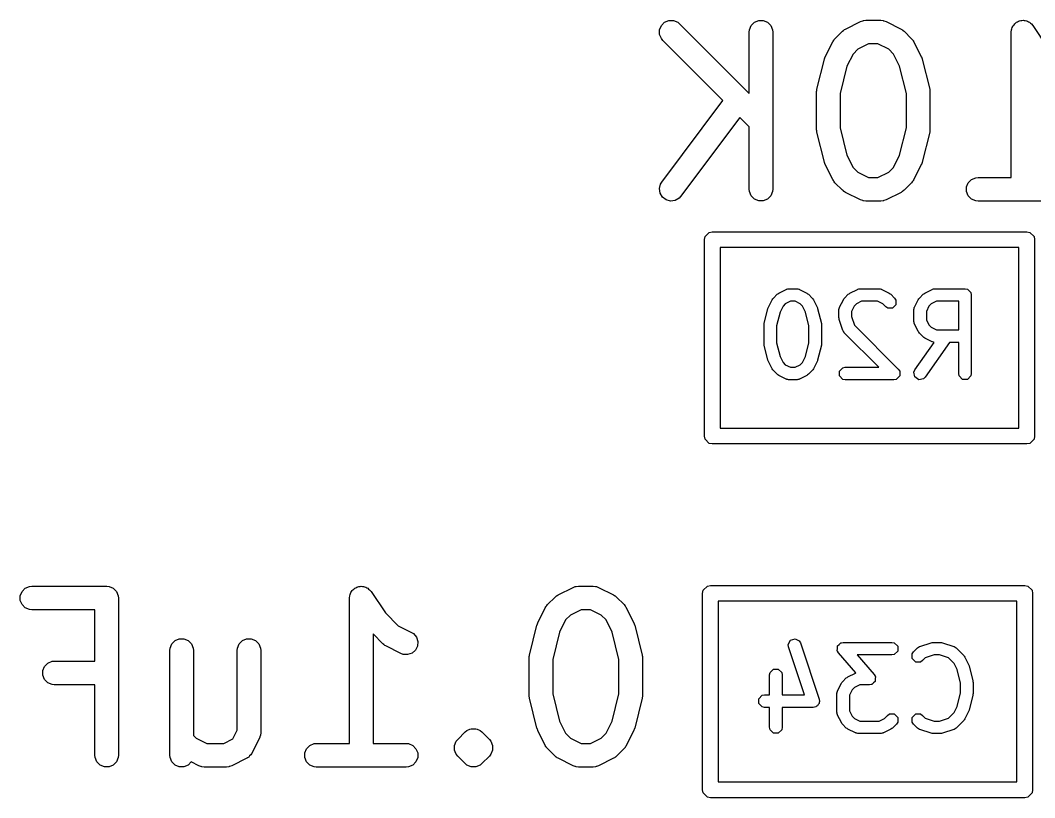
# Model space of a CAD drawing. Extents: x 2.01 to 5.6, y -4.28 to -1.65.
# Drawn here: x 3.0708 to 3.3248, y -2.0246 to -1.8299 of the extents above; entities that cross this region are included whole.
import ezdxf

# ---------------------------------------------------------------- set-up
doc = ezdxf.new("R2010")
doc.units = 0
doc.header["$MEASUREMENT"] = 0
doc.layers.add('BLACK', color=7, linetype='CONTINUOUS')

msp = doc.modelspace()

# ---------------------------------------------------------------- linework, layer by layer
at = {"layer": 'BLACK', "linetype": 'CONTINUOUS'}
for p, q in [((3.23089, -1.83229), (3.23133, -1.83123)), ((3.23133, -1.83123), (3.23214, -1.83041)), ((3.23214, -1.83041), (3.23321, -1.82997)), ((3.23321, -1.82997), (3.23436, -1.82997)), ((3.23436, -1.82997), (3.23542, -1.83041)), ((3.23542, -1.83041), (3.23587, -1.83078)), ((3.23587, -1.83078), (3.25333, -1.84824)), ((3.25338, -1.83229), (3.25383, -1.83123)), ((3.25383, -1.83123), (3.25464, -1.83041)), ((3.25464, -1.83041), (3.2557, -1.82997)), ((3.2557, -1.82997), (3.25686, -1.82997)), ((3.25686, -1.82997), (3.25792, -1.83041)), ((3.25792, -1.83041), (3.25874, -1.83123)), ((3.25874, -1.83123), (3.25918, -1.83229)), ((3.27746, -1.8321), (3.28121, -1.83023)), ((3.28121, -1.83023), (3.28175, -1.83002)), ((3.28175, -1.83002), (3.28185, -1.83001)), ((3.28185, -1.83001), (3.28195, -1.82997)), ((3.28195, -1.82997), (3.28253, -1.82991)), ((3.28253, -1.82991), (3.28628, -1.82991)), ((3.28628, -1.82991), (3.28685, -1.82997)), ((3.28685, -1.82997), (3.28695, -1.83001)), ((3.28695, -1.83001), (3.28706, -1.83002)), ((3.28706, -1.83002), (3.2876, -1.83023)), ((3.2876, -1.83023), (3.29135, -1.8321)), ((3.31917, -1.83173), (3.31933, -1.83149)), ((3.31933, -1.83149), (3.31944, -1.83123)), ((3.31944, -1.83123), (3.31965, -1.83102)), ((3.31965, -1.83102), (3.31981, -1.83078)), ((3.31981, -1.83078), (3.32005, -1.83062)), ((3.32005, -1.83062), (3.32026, -1.83041)), ((3.32026, -1.83041), (3.32053, -1.8303)), ((3.32053, -1.8303), (3.32077, -1.83014)), ((3.32077, -1.83014), (3.32105, -1.83008)), ((3.32105, -1.83008), (3.32132, -1.82997)), ((3.32132, -1.82997), (3.32161, -1.82997)), ((3.32161, -1.82997), (3.3219, -1.82991)), ((3.3219, -1.82991), (3.32218, -1.82997)), ((3.32218, -1.82997), (3.32247, -1.82997)), ((3.32247, -1.82997), (3.32274, -1.83008)), ((3.32274, -1.83008), (3.32303, -1.83014)), ((3.32303, -1.83014), (3.32327, -1.8303)), ((3.32327, -1.8303), (3.32354, -1.83041)), ((3.32354, -1.83041), (3.32374, -1.83062)), ((3.32374, -1.83062), (3.32399, -1.83078)), ((3.32399, -1.83078), (3.32435, -1.83122)), ((3.32435, -1.83122), (3.32435, -1.83123)), ((3.32435, -1.83123), (3.32435, -1.83123)), ((3.32435, -1.83123), (3.32435, -1.83123)), ((3.32435, -1.83123), (3.32794, -1.83661)), ((3.23089, -1.83344), (3.23089, -1.83229)), ((3.23133, -1.83451), (3.23089, -1.83344)), ((3.25333, -1.83287), (3.25338, -1.83229)), ((3.25333, -1.84824), (3.25333, -1.83287)), ((3.25918, -1.83229), (3.25923, -1.83287)), ((3.25923, -1.83287), (3.25923, -1.87224)), ((3.27481, -1.83453), (3.27669, -1.83265)), ((3.27669, -1.83265), (3.27692, -1.83247)), ((3.27692, -1.83247), (3.27697, -1.83241)), ((3.27697, -1.83241), (3.27706, -1.83235)), ((3.27706, -1.83235), (3.27714, -1.83229)), ((3.27714, -1.83229), (3.27721, -1.83226)), ((3.27721, -1.83226), (3.27746, -1.8321)), ((3.29135, -1.8321), (3.29159, -1.83226)), ((3.29159, -1.83226), (3.29167, -1.83229)), ((3.29167, -1.83229), (3.29175, -1.83235)), ((3.29175, -1.83235), (3.29184, -1.83241)), ((3.29184, -1.83241), (3.29189, -1.83247)), ((3.29189, -1.83247), (3.29211, -1.83265)), ((3.29211, -1.83265), (3.29399, -1.83453)), ((3.31894, -1.83287), (3.31894, -1.83286)), ((3.31894, -1.83286), (3.31894, -1.83286)), ((3.31894, -1.83286), (3.31895, -1.83286)), ((3.31894, -1.86928), (3.31894, -1.83287)), ((3.31895, -1.83286), (3.319, -1.83229)), ((3.319, -1.83229), (3.31911, -1.83202)), ((3.31911, -1.83202), (3.31917, -1.83173)), ((3.2317, -1.83495), (3.23133, -1.83451)), ((3.24676, -1.85002), (3.2317, -1.83495)), ((3.27239, -1.83905), (3.27426, -1.8353)), ((3.27426, -1.8353), (3.27442, -1.83505)), ((3.27442, -1.83505), (3.27445, -1.83498)), ((3.27445, -1.83498), (3.27451, -1.83489)), ((3.27451, -1.83489), (3.27457, -1.83481)), ((3.27457, -1.83481), (3.27463, -1.83475)), ((3.27463, -1.83475), (3.27481, -1.83453)), ((3.28322, -1.83582), (3.28053, -1.83717)), ((3.28558, -1.83582), (3.28322, -1.83582)), ((3.28828, -1.83717), (3.28558, -1.83582)), ((3.29399, -1.83453), (3.29417, -1.83475)), ((3.29417, -1.83475), (3.29423, -1.83481)), ((3.29423, -1.83481), (3.29429, -1.83489)), ((3.29429, -1.83489), (3.29436, -1.83498)), ((3.29436, -1.83498), (3.29439, -1.83505)), ((3.29439, -1.83505), (3.29454, -1.8353)), ((3.29454, -1.8353), (3.29642, -1.83905)), ((3.27227, -1.83935), (3.27236, -1.8391)), ((3.27236, -1.8391), (3.27237, -1.83909)), ((3.27237, -1.83909), (3.27239, -1.83905)), ((3.27933, -1.83837), (3.27781, -1.8414)), ((3.28053, -1.83717), (3.27933, -1.83837)), ((3.28947, -1.83837), (3.28828, -1.83717)), ((3.29099, -1.8414), (3.28947, -1.83837)), ((3.29642, -1.83905), (3.29643, -1.83909)), ((3.29643, -1.83909), (3.29645, -1.8391)), ((3.29645, -1.8391), (3.29653, -1.83935)), ((3.27029, -1.84715), (3.27216, -1.83965)), ((3.27216, -1.83965), (3.27218, -1.83961)), ((3.27218, -1.83959), (3.27227, -1.83935)), ((3.27218, -1.83961), (3.27218, -1.83959)), ((3.27781, -1.8414), (3.27611, -1.84823)), ((3.2927, -1.84823), (3.29099, -1.8414)), ((3.29653, -1.83935), (3.29662, -1.83959)), ((3.29662, -1.83959), (3.29663, -1.83961)), ((3.29663, -1.83961), (3.29664, -1.83965)), ((3.29664, -1.83965), (3.29852, -1.84715)), ((3.2702, -1.84772), (3.27024, -1.84751)), ((3.27021, -1.84776), (3.2702, -1.84772)), ((3.2702, -1.84786), (3.27021, -1.84776)), ((3.2702, -1.85724), (3.2702, -1.84786)), ((3.27024, -1.84751), (3.27026, -1.84729)), ((3.27026, -1.84729), (3.27027, -1.84725)), ((3.27027, -1.84725), (3.27029, -1.84715)), ((3.27611, -1.84823), (3.27611, -1.85688)), ((3.2927, -1.85688), (3.2927, -1.84823)), ((3.29852, -1.84715), (3.29853, -1.84725)), ((3.29853, -1.84725), (3.29855, -1.84729)), ((3.29855, -1.84729), (3.29857, -1.84751)), ((3.29857, -1.84751), (3.2986, -1.84772)), ((3.2986, -1.84772), (3.29859, -1.84776)), ((3.29859, -1.84776), (3.2986, -1.84786)), ((3.2986, -1.84786), (3.2986, -1.85724)), ((3.23142, -1.87047), (3.24676, -1.85002)), ((3.25098, -1.85424), (3.23615, -1.87401)), ((3.25333, -1.85659), (3.25098, -1.85424)), ((3.25333, -1.87224), (3.25333, -1.85659)), ((3.27611, -1.85688), (3.27781, -1.86371)), ((3.29099, -1.86371), (3.2927, -1.85688)), ((3.27021, -1.85734), (3.2702, -1.85724)), ((3.2702, -1.85738), (3.27021, -1.85734)), ((3.27024, -1.8576), (3.2702, -1.85738)), ((3.27026, -1.85781), (3.27024, -1.8576)), ((3.27027, -1.85786), (3.27026, -1.85781)), ((3.27029, -1.85795), (3.27027, -1.85786)), ((3.27216, -1.86545), (3.27029, -1.85795)), ((3.29852, -1.85795), (3.29664, -1.86545)), ((3.29853, -1.85786), (3.29852, -1.85795)), ((3.29855, -1.85781), (3.29853, -1.85786)), ((3.29857, -1.8576), (3.29855, -1.85781)), ((3.2986, -1.85738), (3.29857, -1.8576)), ((3.2986, -1.85724), (3.29859, -1.85734)), ((3.29859, -1.85734), (3.2986, -1.85738)), ((3.27781, -1.86371), (3.27933, -1.86674)), ((3.28947, -1.86674), (3.29099, -1.86371)), ((3.27218, -1.8655), (3.27216, -1.86545)), ((3.27218, -1.86552), (3.27218, -1.8655)), ((3.27227, -1.86576), (3.27218, -1.86552)), ((3.27236, -1.866), (3.27227, -1.86576)), ((3.27237, -1.86602), (3.27236, -1.866)), ((3.27239, -1.86606), (3.27237, -1.86602)), ((3.27426, -1.86981), (3.27239, -1.86606)), ((3.27933, -1.86674), (3.28053, -1.86794)), ((3.28828, -1.86794), (3.28947, -1.86674)), ((3.29642, -1.86606), (3.29454, -1.86981)), ((3.29643, -1.86602), (3.29642, -1.86606)), ((3.29645, -1.866), (3.29643, -1.86602)), ((3.29653, -1.86576), (3.29645, -1.866)), ((3.29662, -1.86552), (3.29653, -1.86576)), ((3.29663, -1.8655), (3.29662, -1.86552)), ((3.29664, -1.86545), (3.29663, -1.8655)), ((3.28053, -1.86794), (3.28322, -1.86928)), ((3.28322, -1.86928), (3.28558, -1.86928)), ((3.28558, -1.86928), (3.28828, -1.86794)), ((3.30901, -1.86978), (3.31007, -1.86934)), ((3.31007, -1.86934), (3.31065, -1.86928)), ((3.31065, -1.86928), (3.31894, -1.86928)), ((3.23083, -1.87208), (3.23112, -1.87096)), ((3.231, -1.87322), (3.23083, -1.87208)), ((3.23112, -1.87096), (3.23142, -1.87047)), ((3.25338, -1.87281), (3.25333, -1.87224)), ((3.25923, -1.87224), (3.25918, -1.87281)), ((3.27442, -1.87006), (3.27426, -1.86981)), ((3.27445, -1.87013), (3.27442, -1.87006)), ((3.27451, -1.87021), (3.27445, -1.87013)), ((3.27457, -1.8703), (3.27451, -1.87021)), ((3.27463, -1.87035), (3.27457, -1.8703)), ((3.27481, -1.87058), (3.27463, -1.87035)), ((3.27669, -1.87245), (3.27481, -1.87058)), ((3.29399, -1.87058), (3.29211, -1.87245)), ((3.29417, -1.87035), (3.29399, -1.87058)), ((3.29423, -1.8703), (3.29417, -1.87035)), ((3.29429, -1.87021), (3.29423, -1.8703)), ((3.29436, -1.87013), (3.29429, -1.87021)), ((3.29439, -1.87006), (3.29436, -1.87013)), ((3.29454, -1.86981), (3.29439, -1.87006)), ((3.30775, -1.87166), (3.30819, -1.8706)), ((3.30775, -1.87281), (3.30775, -1.87166)), ((3.30819, -1.8706), (3.30901, -1.86978)), ((3.23158, -1.87421), (3.231, -1.87322)), ((3.23251, -1.8749), (3.23158, -1.87421)), ((3.23575, -1.87444), (3.23476, -1.87502)), ((3.23615, -1.87401), (3.23575, -1.87444)), ((3.25383, -1.87388), (3.25338, -1.87281)), ((3.25464, -1.87469), (3.25383, -1.87388)), ((3.2557, -1.87513), (3.25464, -1.87469)), ((3.25792, -1.87469), (3.25686, -1.87513)), ((3.25874, -1.87388), (3.25792, -1.87469)), ((3.25918, -1.87281), (3.25874, -1.87388)), ((3.27692, -1.87264), (3.27669, -1.87245)), ((3.27697, -1.87269), (3.27692, -1.87264)), ((3.27706, -1.87275), (3.27697, -1.87269)), ((3.27714, -1.87282), (3.27706, -1.87275)), ((3.27721, -1.87285), (3.27714, -1.87282)), ((3.27746, -1.873), (3.27721, -1.87285)), ((3.28121, -1.87488), (3.27746, -1.873)), ((3.29135, -1.873), (3.2876, -1.87488)), ((3.29159, -1.87285), (3.29135, -1.873)), ((3.29167, -1.87282), (3.29159, -1.87285)), ((3.29175, -1.87275), (3.29167, -1.87282)), ((3.29184, -1.87269), (3.29175, -1.87275)), ((3.29189, -1.87264), (3.29184, -1.87269)), ((3.29211, -1.87245), (3.29189, -1.87264)), ((3.30819, -1.87388), (3.30775, -1.87281)), ((3.30901, -1.87469), (3.30819, -1.87388)), ((3.31007, -1.87513), (3.30901, -1.87469)), ((3.23362, -1.87519), (3.23251, -1.8749)), ((3.23476, -1.87502), (3.23362, -1.87519)), ((3.25686, -1.87513), (3.2557, -1.87513)), ((3.28175, -1.87508), (3.28121, -1.87488)), ((3.28185, -1.87509), (3.28175, -1.87508)), ((3.28195, -1.87513), (3.28185, -1.87509)), ((3.28253, -1.87519), (3.28195, -1.87513)), ((3.28628, -1.87519), (3.28253, -1.87519)), ((3.28685, -1.87513), (3.28628, -1.87519)), ((3.28695, -1.87509), (3.28685, -1.87513)), ((3.28706, -1.87508), (3.28695, -1.87509)), ((3.2876, -1.87488), (3.28706, -1.87508)), ((3.31065, -1.87519), (3.31007, -1.87513)), ((3.33315, -1.87519), (3.31065, -1.87519)), ((3.24213, -1.88484), (3.24228, -1.88409)), ((3.24213, -1.93406), (3.24213, -1.88484)), ((3.24228, -1.88409), (3.24334, -1.88302)), ((3.24334, -1.88302), (3.24409, -1.88287)), ((3.24409, -1.88287), (3.32283, -1.88287)), ((3.32283, -1.88287), (3.32359, -1.88302)), ((3.32359, -1.88302), (3.32465, -1.88409)), ((3.32465, -1.88409), (3.3248, -1.88484)), ((3.3248, -1.88484), (3.3248, -1.93406)), ((3.24606, -1.88681), (3.24606, -1.93209)), ((3.32087, -1.88681), (3.24606, -1.88681)), ((3.32087, -1.93209), (3.32087, -1.88681)), ((3.26073, -1.89824), (3.26261, -1.8973)), ((3.26261, -1.8973), (3.26268, -1.89728)), ((3.26268, -1.89728), (3.26271, -1.89725)), ((3.26271, -1.89725), (3.26296, -1.8972)), ((3.26296, -1.8972), (3.2632, -1.89714)), ((3.2632, -1.89714), (3.26323, -1.89715)), ((3.26323, -1.89715), (3.26331, -1.89713)), ((3.26331, -1.89713), (3.26519, -1.89713)), ((3.26519, -1.89713), (3.26526, -1.89715)), ((3.26526, -1.89715), (3.2653, -1.89714)), ((3.2653, -1.89714), (3.26554, -1.8972)), ((3.26554, -1.8972), (3.26579, -1.89725)), ((3.26579, -1.89725), (3.26581, -1.89728)), ((3.26581, -1.89728), (3.26589, -1.8973)), ((3.26589, -1.8973), (3.26776, -1.89824)), ((3.27854, -1.89824), (3.28042, -1.8973)), ((3.28042, -1.8973), (3.28049, -1.89728)), ((3.28049, -1.89728), (3.28052, -1.89725)), ((3.28052, -1.89725), (3.28077, -1.8972)), ((3.28077, -1.8972), (3.28101, -1.89714)), ((3.28101, -1.89714), (3.28104, -1.89715)), ((3.28104, -1.89715), (3.28112, -1.89713)), ((3.28112, -1.89713), (3.28581, -1.89713)), ((3.28581, -1.89713), (3.28589, -1.89715)), ((3.28589, -1.89715), (3.28592, -1.89714)), ((3.28592, -1.89714), (3.28616, -1.8972)), ((3.28616, -1.8972), (3.28641, -1.89725)), ((3.28641, -1.89725), (3.28644, -1.89728)), ((3.28644, -1.89728), (3.28651, -1.8973)), ((3.28651, -1.8973), (3.28839, -1.89824)), ((3.29729, -1.89824), (3.29916, -1.8973)), ((3.29916, -1.8973), (3.29924, -1.89728)), ((3.29924, -1.89728), (3.29927, -1.89725)), ((3.29927, -1.89725), (3.29951, -1.8972)), ((3.29951, -1.8972), (3.29976, -1.89714)), ((3.29976, -1.89714), (3.29979, -1.89715)), ((3.29979, -1.89715), (3.29987, -1.89713)), ((3.29987, -1.89713), (3.30737, -1.89713)), ((3.30737, -1.89713), (3.30797, -1.89725)), ((3.30797, -1.89725), (3.30882, -1.8981)), ((3.25815, -1.90175), (3.25909, -1.89988)), ((3.25909, -1.89988), (3.25924, -1.89968)), ((3.25924, -1.89968), (3.25939, -1.89947)), ((3.25939, -1.89947), (3.26032, -1.89853)), ((3.26032, -1.89853), (3.26053, -1.89839)), ((3.26053, -1.89839), (3.26073, -1.89824)), ((3.26776, -1.89824), (3.26796, -1.89839)), ((3.26796, -1.89839), (3.26817, -1.89853)), ((3.26817, -1.89853), (3.26911, -1.89947)), ((3.26911, -1.89947), (3.26925, -1.89968)), ((3.26925, -1.89968), (3.26941, -1.89988)), ((3.26941, -1.89988), (3.27034, -1.90175)), ((3.27596, -1.90175), (3.2769, -1.89988)), ((3.2769, -1.89988), (3.27706, -1.89968)), ((3.27706, -1.89968), (3.2772, -1.89947)), ((3.2772, -1.89947), (3.27813, -1.89853)), ((3.27813, -1.89853), (3.27834, -1.89839)), ((3.27834, -1.89839), (3.27854, -1.89824)), ((3.28839, -1.89824), (3.28859, -1.89839)), ((3.28859, -1.89839), (3.2888, -1.89853)), ((3.2888, -1.89853), (3.28973, -1.89947)), ((3.28973, -1.89947), (3.29008, -1.89998)), ((3.29008, -1.89998), (3.29008, -1.90118)), ((3.29471, -1.90175), (3.29565, -1.89988)), ((3.29565, -1.89988), (3.2958, -1.89968)), ((3.2958, -1.89968), (3.29594, -1.89947)), ((3.29594, -1.89947), (3.29688, -1.89853)), ((3.29688, -1.89853), (3.29709, -1.89839)), ((3.29709, -1.89839), (3.29729, -1.89824)), ((3.30882, -1.8981), (3.30894, -1.89871)), ((3.30894, -1.89871), (3.30894, -1.91839)), ((3.2571, -1.90582), (3.25803, -1.90207)), ((3.25803, -1.90207), (3.25811, -1.90192)), ((3.25811, -1.90192), (3.25815, -1.90175)), ((3.26179, -1.90151), (3.26105, -1.90301)), ((3.26237, -1.90094), (3.26179, -1.90151)), ((3.26368, -1.90028), (3.26237, -1.90094)), ((3.26481, -1.90028), (3.26368, -1.90028)), ((3.26613, -1.90094), (3.26481, -1.90028)), ((3.2667, -1.90151), (3.26613, -1.90094)), ((3.26745, -1.90301), (3.2667, -1.90151)), ((3.27034, -1.90175), (3.27039, -1.90192)), ((3.27039, -1.90192), (3.27046, -1.90207)), ((3.27046, -1.90207), (3.2714, -1.90582)), ((3.2758, -1.90234), (3.27587, -1.9021)), ((3.27581, -1.90238), (3.2758, -1.90234)), ((3.2758, -1.90246), (3.27581, -1.90238)), ((3.2758, -1.90433), (3.2758, -1.90246)), ((3.27587, -1.9021), (3.27592, -1.90185)), ((3.27592, -1.90185), (3.27594, -1.90183)), ((3.27594, -1.90183), (3.27596, -1.90175)), ((3.2796, -1.90151), (3.27895, -1.90283)), ((3.28018, -1.90094), (3.2796, -1.90151)), ((3.28149, -1.90028), (3.28018, -1.90094)), ((3.28544, -1.90028), (3.28149, -1.90028)), ((3.28675, -1.90094), (3.28544, -1.90028)), ((3.28751, -1.90169), (3.28675, -1.90094)), ((3.28802, -1.90204), (3.28751, -1.90169)), ((3.28922, -1.90204), (3.28802, -1.90204)), ((3.29008, -1.90118), (3.28922, -1.90204)), ((3.29454, -1.90246), (3.29456, -1.90238)), ((3.29454, -1.90527), (3.29454, -1.90246)), ((3.29455, -1.90234), (3.29461, -1.9021)), ((3.29456, -1.90238), (3.29455, -1.90234)), ((3.29461, -1.9021), (3.29466, -1.90185)), ((3.29466, -1.90185), (3.29469, -1.90183)), ((3.29469, -1.90183), (3.29471, -1.90175)), ((3.29835, -1.90151), (3.29769, -1.90283)), ((3.29893, -1.90094), (3.29835, -1.90151)), ((3.30024, -1.90028), (3.29893, -1.90094)), ((3.30579, -1.90028), (3.30024, -1.90028)), ((3.30579, -1.90744), (3.30579, -1.90028)), ((3.26105, -1.90301), (3.2602, -1.9064)), ((3.2683, -1.9064), (3.26745, -1.90301)), ((3.27585, -1.90458), (3.2758, -1.90433)), ((3.27588, -1.90483), (3.27585, -1.90458)), ((3.27681, -1.90764), (3.27588, -1.90483)), ((3.27895, -1.90283), (3.27895, -1.90408)), ((3.27895, -1.90408), (3.27969, -1.90629)), ((3.29456, -1.90535), (3.29454, -1.90527)), ((3.29769, -1.90283), (3.29769, -1.9049)), ((3.29769, -1.9049), (3.29835, -1.90621)), ((3.25705, -1.90621), (3.25709, -1.90602)), ((3.25705, -1.91089), (3.25705, -1.90621)), ((3.25709, -1.90602), (3.2571, -1.90582)), ((3.2602, -1.9064), (3.2602, -1.9107)), ((3.2683, -1.9107), (3.2683, -1.9064)), ((3.2714, -1.90582), (3.27141, -1.90602)), ((3.27141, -1.90602), (3.27145, -1.90621)), ((3.27145, -1.90621), (3.27145, -1.91089)), ((3.27685, -1.90771), (3.27681, -1.90764)), ((3.27685, -1.90775), (3.27685, -1.90771)), ((3.27699, -1.90796), (3.27685, -1.90775)), ((3.27969, -1.90629), (3.29067, -1.91728)), ((3.29455, -1.90538), (3.29456, -1.90535)), ((3.29461, -1.90562), (3.29455, -1.90538)), ((3.29466, -1.90587), (3.29461, -1.90562)), ((3.29469, -1.9059), (3.29466, -1.90587)), ((3.29471, -1.90597), (3.29469, -1.9059)), ((3.29565, -1.90785), (3.29471, -1.90597)), ((3.2958, -1.90805), (3.29565, -1.90785)), ((3.29835, -1.90621), (3.29893, -1.90679)), ((3.29893, -1.90679), (3.30024, -1.90744)), ((3.30024, -1.90744), (3.30579, -1.90744)), ((3.27712, -1.90817), (3.27699, -1.90796)), ((3.27715, -1.90819), (3.27712, -1.90817)), ((3.2772, -1.90826), (3.27715, -1.90819)), ((3.28576, -1.91682), (3.2772, -1.90826)), ((3.29594, -1.90826), (3.2958, -1.90805)), ((3.29688, -1.90919), (3.29594, -1.90826)), ((3.29709, -1.90933), (3.29688, -1.90919)), ((3.29729, -1.90949), (3.29709, -1.90933)), ((3.29916, -1.91043), (3.29729, -1.90949)), ((3.25709, -1.91108), (3.25705, -1.91089)), ((3.2571, -1.91127), (3.25709, -1.91108)), ((3.25803, -1.91502), (3.2571, -1.91127)), ((3.2602, -1.9107), (3.26105, -1.91409)), ((3.26745, -1.91409), (3.2683, -1.9107)), ((3.2714, -1.91127), (3.27046, -1.91502)), ((3.27141, -1.91108), (3.2714, -1.91127)), ((3.27145, -1.91089), (3.27141, -1.91108)), ((3.29483, -1.91749), (3.29967, -1.91057)), ((3.3035, -1.91059), (3.29741, -1.91929)), ((3.29924, -1.91045), (3.29916, -1.91043)), ((3.29927, -1.91047), (3.29924, -1.91045)), ((3.29951, -1.91052), (3.29927, -1.91047)), ((3.29967, -1.91057), (3.29951, -1.91052)), ((3.30579, -1.91059), (3.3035, -1.91059)), ((3.30579, -1.91839), (3.30579, -1.91059)), ((3.25811, -1.91518), (3.25803, -1.91502)), ((3.25815, -1.91535), (3.25811, -1.91518)), ((3.25909, -1.91722), (3.25815, -1.91535)), ((3.26105, -1.91409), (3.26179, -1.91558)), ((3.2667, -1.91558), (3.26745, -1.91409)), ((3.27034, -1.91535), (3.26941, -1.91722)), ((3.27039, -1.91518), (3.27034, -1.91535)), ((3.27046, -1.91502), (3.27039, -1.91518)), ((3.25924, -1.91742), (3.25909, -1.91722)), ((3.25939, -1.91763), (3.25924, -1.91742)), ((3.26032, -1.91857), (3.25939, -1.91763)), ((3.26179, -1.91558), (3.26237, -1.91616)), ((3.26237, -1.91616), (3.26368, -1.91682)), ((3.26368, -1.91682), (3.26481, -1.91682)), ((3.26481, -1.91682), (3.26613, -1.91616)), ((3.26613, -1.91616), (3.2667, -1.91558)), ((3.26911, -1.91763), (3.26817, -1.91857)), ((3.26925, -1.91742), (3.26911, -1.91763)), ((3.26941, -1.91722), (3.26925, -1.91742)), ((3.27592, -1.91779), (3.27677, -1.91694)), ((3.27592, -1.91899), (3.27592, -1.91779)), ((3.27677, -1.91694), (3.27737, -1.91682)), ((3.27737, -1.91682), (3.28576, -1.91682)), ((3.29067, -1.91728), (3.29101, -1.91779)), ((3.29101, -1.91779), (3.29101, -1.91899)), ((3.29458, -1.91805), (3.29483, -1.91749)), ((3.26053, -1.91871), (3.26032, -1.91857)), ((3.26073, -1.91886), (3.26053, -1.91871)), ((3.26261, -1.9198), (3.26073, -1.91886)), ((3.26268, -1.91982), (3.26261, -1.9198)), ((3.26271, -1.91985), (3.26268, -1.91982)), ((3.26296, -1.9199), (3.26271, -1.91985)), ((3.2632, -1.91996), (3.26296, -1.9199)), ((3.26323, -1.91995), (3.2632, -1.91996)), ((3.26331, -1.91997), (3.26323, -1.91995)), ((3.26519, -1.91997), (3.26331, -1.91997)), ((3.26526, -1.91995), (3.26519, -1.91997)), ((3.2653, -1.91996), (3.26526, -1.91995)), ((3.26554, -1.9199), (3.2653, -1.91996)), ((3.26579, -1.91985), (3.26554, -1.9199)), ((3.26581, -1.91982), (3.26579, -1.91985)), ((3.26589, -1.9198), (3.26581, -1.91982)), ((3.26776, -1.91886), (3.26589, -1.9198)), ((3.26796, -1.91871), (3.26776, -1.91886)), ((3.26817, -1.91857), (3.26796, -1.91871)), ((3.27677, -1.91985), (3.27592, -1.91899)), ((3.27737, -1.91997), (3.27677, -1.91985)), ((3.28956, -1.91997), (3.27737, -1.91997)), ((3.29016, -1.91985), (3.28956, -1.91997)), ((3.29101, -1.91899), (3.29016, -1.91985)), ((3.29016, -1.91985), (3.29016, -1.91985)), ((3.29479, -1.91924), (3.29458, -1.91805)), ((3.29578, -1.91993), (3.29479, -1.91924)), ((3.29697, -1.91972), (3.29578, -1.91993)), ((3.29741, -1.91929), (3.29697, -1.91972)), ((3.30591, -1.91899), (3.30579, -1.91839)), ((3.30677, -1.91985), (3.30591, -1.91899)), ((3.30797, -1.91985), (3.30677, -1.91985)), ((3.30882, -1.91899), (3.30797, -1.91985)), ((3.30894, -1.91839), (3.30882, -1.91899)), ((3.24606, -1.93209), (3.32087, -1.93209)), ((3.24228, -1.93481), (3.24213, -1.93406)), ((3.24334, -1.93587), (3.24228, -1.93481)), ((3.32465, -1.93481), (3.32359, -1.93587)), ((3.3248, -1.93406), (3.32465, -1.93481)), ((3.24409, -1.93602), (3.24334, -1.93587)), ((3.32283, -1.93602), (3.24409, -1.93602)), ((3.32359, -1.93587), (3.32283, -1.93602)), ((3.07078, -1.97402), (3.07122, -1.97296)), ((3.07122, -1.97296), (3.07204, -1.97214)), ((3.07204, -1.97214), (3.0731, -1.9717)), ((3.0731, -1.9717), (3.07368, -1.97165)), ((3.07368, -1.97165), (3.09243, -1.97165)), ((3.09243, -1.97165), (3.093, -1.9717)), ((3.093, -1.9717), (3.09407, -1.97214)), ((3.09407, -1.97214), (3.09488, -1.97296)), ((3.09488, -1.97296), (3.09532, -1.97402)), ((3.15327, -1.97402), (3.15338, -1.97375)), ((3.15338, -1.97375), (3.15344, -1.97347)), ((3.15344, -1.97347), (3.1536, -1.97323)), ((3.1536, -1.97323), (3.15371, -1.97296)), ((3.15371, -1.97296), (3.15392, -1.97275)), ((3.15392, -1.97275), (3.15408, -1.97251)), ((3.15408, -1.97251), (3.15432, -1.97235)), ((3.15432, -1.97235), (3.15453, -1.97214)), ((3.15453, -1.97214), (3.1548, -1.97203)), ((3.1548, -1.97203), (3.15504, -1.97187)), ((3.15504, -1.97187), (3.15532, -1.97181)), ((3.15532, -1.97181), (3.15559, -1.9717)), ((3.15559, -1.9717), (3.15588, -1.9717)), ((3.15588, -1.9717), (3.15617, -1.97165)), ((3.15617, -1.97165), (3.15645, -1.9717)), ((3.15645, -1.9717), (3.15674, -1.9717)), ((3.15674, -1.9717), (3.15701, -1.97181)), ((3.15701, -1.97181), (3.1573, -1.97187)), ((3.1573, -1.97187), (3.15754, -1.97203)), ((3.15754, -1.97203), (3.15781, -1.97214)), ((3.15781, -1.97214), (3.15802, -1.97235)), ((3.15802, -1.97235), (3.15826, -1.97251)), ((3.15826, -1.97251), (3.15862, -1.97296)), ((3.15862, -1.97296), (3.15862, -1.97296)), ((3.15862, -1.97296), (3.15862, -1.97296)), ((3.15862, -1.97296), (3.15862, -1.97296)), ((3.15862, -1.97296), (3.16221, -1.97834)), ((3.20522, -1.97399), (3.20547, -1.97383)), ((3.20547, -1.97383), (3.20922, -1.97196)), ((3.20922, -1.97196), (3.20976, -1.97175)), ((3.20976, -1.97175), (3.20986, -1.97174)), ((3.20986, -1.97174), (3.20996, -1.9717)), ((3.20996, -1.9717), (3.21054, -1.97165)), ((3.21054, -1.97165), (3.21429, -1.97165)), ((3.21429, -1.97165), (3.21486, -1.9717)), ((3.21486, -1.9717), (3.21496, -1.97174)), ((3.21496, -1.97174), (3.21507, -1.97175)), ((3.21507, -1.97175), (3.21561, -1.97196)), ((3.21561, -1.97196), (3.21936, -1.97383)), ((3.21936, -1.97383), (3.2196, -1.97399)), ((3.24163, -1.97343), (3.24178, -1.97267)), ((3.24163, -2.02264), (3.24163, -1.97343)), ((3.24178, -1.97267), (3.24285, -1.97161)), ((3.24285, -1.97161), (3.2436, -1.97146)), ((3.2436, -1.97146), (3.32234, -1.97146)), ((3.32234, -1.97146), (3.3231, -1.97161)), ((3.3231, -1.97161), (3.32416, -1.97267)), ((3.32416, -1.97267), (3.32431, -1.97343)), ((3.32431, -1.97343), (3.32431, -2.02264)), ((3.07078, -1.97518), (3.07078, -1.97402)), ((3.07122, -1.97624), (3.07078, -1.97518)), ((3.07204, -1.97705), (3.07122, -1.97624)), ((3.09532, -1.97402), (3.09538, -1.9746)), ((3.09538, -1.9746), (3.09538, -2.01397)), ((3.15322, -1.97459), (3.15327, -1.97402)), ((3.15322, -1.9746), (3.15322, -1.97459)), ((3.15322, -2.01102), (3.15322, -1.9746)), ((3.15322, -1.9746), (3.15322, -1.9746)), ((3.15322, -1.9746), (3.15322, -1.9746)), ((3.20264, -1.97649), (3.20282, -1.97626)), ((3.20282, -1.97626), (3.2047, -1.97439)), ((3.2047, -1.97439), (3.20492, -1.9742)), ((3.20492, -1.9742), (3.20498, -1.97414)), ((3.20498, -1.97414), (3.20507, -1.97409)), ((3.20507, -1.97409), (3.20515, -1.97402)), ((3.20515, -1.97402), (3.20522, -1.97399)), ((3.2196, -1.97399), (3.21968, -1.97402)), ((3.21968, -1.97402), (3.21976, -1.97409)), ((3.21976, -1.97409), (3.21985, -1.97414)), ((3.21985, -1.97414), (3.2199, -1.9742)), ((3.2199, -1.9742), (3.22012, -1.97439)), ((3.22012, -1.97439), (3.222, -1.97626)), ((3.222, -1.97626), (3.22218, -1.97649)), ((3.24557, -1.97539), (3.24557, -2.02067)), ((3.32037, -1.97539), (3.24557, -1.97539)), ((3.32037, -2.02067), (3.32037, -1.97539)), ((3.0731, -1.9775), (3.07204, -1.97705)), ((3.07368, -1.97755), (3.0731, -1.9775)), ((3.08947, -1.97755), (3.07368, -1.97755)), ((3.08947, -1.99039), (3.08947, -1.97755)), ((3.16221, -1.97834), (3.16542, -1.98155)), ((3.2004, -1.98078), (3.20227, -1.97703)), ((3.20227, -1.97703), (3.20243, -1.97678)), ((3.20243, -1.97678), (3.20246, -1.97671)), ((3.20246, -1.97671), (3.20252, -1.97663)), ((3.20252, -1.97663), (3.20258, -1.97654)), ((3.20258, -1.97654), (3.20264, -1.97649)), ((3.20854, -1.9789), (3.20734, -1.9801)), ((3.21123, -1.97755), (3.20854, -1.9789)), ((3.21359, -1.97755), (3.21123, -1.97755)), ((3.21629, -1.9789), (3.21359, -1.97755)), ((3.21748, -1.9801), (3.21629, -1.9789)), ((3.22218, -1.97649), (3.22224, -1.97654)), ((3.22224, -1.97654), (3.2223, -1.97663)), ((3.2223, -1.97663), (3.22237, -1.97671)), ((3.22237, -1.97671), (3.22239, -1.97678)), ((3.22239, -1.97678), (3.22255, -1.97703)), ((3.22255, -1.97703), (3.22443, -1.98078)), ((3.1983, -1.98888), (3.20017, -1.98138)), ((3.20017, -1.98138), (3.20019, -1.98134)), ((3.20019, -1.98132), (3.20028, -1.98108)), ((3.20019, -1.98134), (3.20019, -1.98132)), ((3.20028, -1.98108), (3.20037, -1.98084)), ((3.20037, -1.98084), (3.20038, -1.98082)), ((3.20038, -1.98082), (3.2004, -1.98078)), ((3.20734, -1.9801), (3.20582, -1.98313)), ((3.219, -1.98313), (3.21748, -1.9801)), ((3.22443, -1.98078), (3.22444, -1.98082)), ((3.22444, -1.98082), (3.22445, -1.98084)), ((3.22445, -1.98084), (3.22454, -1.98108)), ((3.22454, -1.98108), (3.22463, -1.98132)), ((3.22463, -1.98132), (3.22463, -1.98134)), ((3.22463, -1.98134), (3.22465, -1.98138)), ((3.22465, -1.98138), (3.22652, -1.98888)), ((3.16158, -1.98606), (3.15912, -1.9836)), ((3.15912, -1.9836), (3.15912, -2.01102)), ((3.16542, -1.98155), (3.16874, -1.98321)), ((3.16874, -1.98321), (3.16923, -1.98352)), ((3.16923, -1.98352), (3.16998, -1.98439)), ((3.20582, -1.98313), (3.20412, -1.98996)), ((3.22071, -1.98996), (3.219, -1.98313)), ((3.10828, -1.98715), (3.10872, -1.98608)), ((3.10872, -1.98608), (3.10953, -1.98527)), ((3.10953, -1.98527), (3.1106, -1.98483)), ((3.1106, -1.98483), (3.11175, -1.98483)), ((3.11175, -1.98483), (3.11281, -1.98527)), ((3.11281, -1.98527), (3.11363, -1.98608)), ((3.11363, -1.98608), (3.11407, -1.98715)), ((3.12515, -1.98715), (3.12559, -1.98608)), ((3.12559, -1.98608), (3.12641, -1.98527)), ((3.12641, -1.98527), (3.12747, -1.98483)), ((3.12747, -1.98483), (3.12862, -1.98483)), ((3.12862, -1.98483), (3.12969, -1.98527)), ((3.12969, -1.98527), (3.1305, -1.98608)), ((3.1305, -1.98608), (3.13094, -1.98715)), ((3.16181, -1.98625), (3.16158, -1.98606)), ((3.16186, -1.98631), (3.16181, -1.98625)), ((3.16195, -1.98636), (3.16186, -1.98631)), ((3.16203, -1.98643), (3.16195, -1.98636)), ((3.1621, -1.98646), (3.16203, -1.98643)), ((3.16235, -1.98661), (3.1621, -1.98646)), ((3.1661, -1.98849), (3.16235, -1.98661)), ((3.16998, -1.98439), (3.17035, -1.98548)), ((3.17035, -1.98548), (3.17026, -1.98663)), ((3.26312, -1.98624), (3.26366, -1.98516)), ((3.2632, -1.98685), (3.26312, -1.98624)), ((3.26366, -1.98516), (3.26481, -1.98478)), ((3.26481, -1.98478), (3.26588, -1.98532)), ((3.26588, -1.98532), (3.26619, -1.98585)), ((3.26619, -1.98585), (3.27087, -1.99991)), ((3.27546, -1.98665), (3.27547, -1.98659)), ((3.27547, -1.98659), (3.27588, -1.98623)), ((3.27588, -1.98623), (3.27628, -1.98583)), ((3.27628, -1.98583), (3.27635, -1.98582)), ((3.27635, -1.98582), (3.27637, -1.9858)), ((3.27637, -1.9858), (3.27644, -1.9858)), ((3.27644, -1.9858), (3.27688, -1.98571)), ((3.27688, -1.98571), (3.28907, -1.98571)), ((3.28907, -1.98571), (3.28967, -1.98583)), ((3.28967, -1.98583), (3.29052, -1.98669)), ((3.29607, -1.98673), (3.29888, -1.9858)), ((3.29888, -1.9858), (3.29913, -1.98576)), ((3.29913, -1.98576), (3.29938, -1.98571)), ((3.29938, -1.98571), (3.30125, -1.98571)), ((3.30125, -1.98571), (3.3015, -1.98576)), ((3.3015, -1.98576), (3.30175, -1.9858)), ((3.30175, -1.9858), (3.30456, -1.98673)), ((3.10822, -1.98772), (3.10828, -1.98715)), ((3.10822, -2.01397), (3.10822, -1.98772)), ((3.11407, -1.98715), (3.11413, -1.98772)), ((3.11413, -1.98772), (3.11413, -2.009)), ((3.12509, -1.98772), (3.12515, -1.98715)), ((3.12509, -2.00765), (3.12509, -1.98772)), ((3.13094, -1.98715), (3.131, -1.98772)), ((3.131, -1.98772), (3.131, -2.00834)), ((3.16664, -1.9887), (3.1661, -1.98849)), ((3.16779, -1.98878), (3.16664, -1.9887)), ((3.16888, -1.98841), (3.16779, -1.98878)), ((3.16975, -1.98766), (3.16888, -1.98841)), ((3.17026, -1.98663), (3.16975, -1.98766)), ((3.19824, -1.98924), (3.19827, -1.98902)), ((3.19827, -1.98902), (3.19828, -1.98898)), ((3.19828, -1.98898), (3.1983, -1.98888)), ((3.22652, -1.98888), (3.22654, -1.98898)), ((3.22654, -1.98898), (3.22656, -1.98902)), ((3.22656, -1.98902), (3.22658, -1.98924)), ((3.2672, -1.99884), (3.2632, -1.98685)), ((3.27539, -1.98779), (3.27542, -1.98724)), ((3.27542, -1.98786), (3.27539, -1.98779)), ((3.27542, -1.98669), (3.27546, -1.98665)), ((3.27542, -1.98724), (3.27542, -1.98669)), ((3.27542, -1.98789), (3.27542, -1.98786)), ((3.27547, -1.98794), (3.27542, -1.98789)), ((3.27569, -1.98833), (3.27547, -1.98794)), ((3.28007, -1.99333), (3.27569, -1.98833)), ((3.28907, -1.98886), (3.28035, -1.98886)), ((3.28035, -1.98886), (3.28463, -1.99375)), ((3.28967, -1.98874), (3.28907, -1.98886)), ((3.29052, -1.98789), (3.28967, -1.98874)), ((3.29052, -1.98669), (3.29052, -1.98789)), ((3.29417, -1.98856), (3.29451, -1.98805)), ((3.29417, -1.98977), (3.29417, -1.98856)), ((3.29451, -1.98805), (3.29545, -1.98711)), ((3.29545, -1.98711), (3.29552, -1.98707)), ((3.29552, -1.98707), (3.29553, -1.98704)), ((3.29553, -1.98704), (3.29575, -1.98691)), ((3.29575, -1.98691), (3.29596, -1.98677)), ((3.29596, -1.98677), (3.296, -1.98677)), ((3.296, -1.98677), (3.29607, -1.98673)), ((3.29963, -1.98886), (3.29742, -1.9896)), ((3.301, -1.98886), (3.29963, -1.98886)), ((3.30321, -1.9896), (3.301, -1.98886)), ((3.30456, -1.98673), (3.30463, -1.98677)), ((3.30463, -1.98677), (3.30467, -1.98677)), ((3.30467, -1.98677), (3.30488, -1.98691)), ((3.30488, -1.98691), (3.3051, -1.98704)), ((3.3051, -1.98704), (3.30511, -1.98707)), ((3.30511, -1.98707), (3.30518, -1.98711)), ((3.30518, -1.98711), (3.30705, -1.98899)), ((3.30705, -1.98899), (3.30719, -1.9892)), ((3.07641, -1.99277), (3.07685, -1.99171)), ((3.07685, -1.99171), (3.07766, -1.99089)), ((3.07766, -1.99089), (3.07873, -1.99045)), ((3.07873, -1.99045), (3.0793, -1.99039)), ((3.0793, -1.99039), (3.08947, -1.99039)), ((3.19821, -1.98945), (3.19824, -1.98924)), ((3.19822, -1.9895), (3.19821, -1.98945)), ((3.19821, -1.9896), (3.19822, -1.9895)), ((3.19821, -1.99897), (3.19821, -1.9896)), ((3.20412, -1.98996), (3.20412, -1.99861)), ((3.22071, -1.99861), (3.22071, -1.98996)), ((3.22658, -1.98924), (3.22661, -1.98945)), ((3.22661, -1.98945), (3.2266, -1.9895)), ((3.2266, -1.9895), (3.22661, -1.9896)), ((3.22661, -1.9896), (3.22661, -1.99897)), ((3.29502, -1.99062), (3.29417, -1.98977)), ((3.29623, -1.99062), (3.29502, -1.99062)), ((3.29674, -1.99028), (3.29623, -1.99062)), ((3.29742, -1.9896), (3.29674, -1.99028)), ((3.30464, -1.99103), (3.30321, -1.9896)), ((3.30539, -1.99253), (3.30464, -1.99103)), ((3.30719, -1.9892), (3.30735, -1.9894)), ((3.30735, -1.9894), (3.30828, -1.99127)), ((3.30828, -1.99127), (3.30833, -1.99144)), ((3.30833, -1.99144), (3.3084, -1.99159)), ((3.3084, -1.99159), (3.30934, -1.99534)), ((3.07641, -1.99392), (3.07641, -1.99277)), ((3.07685, -1.99499), (3.07641, -1.99392)), ((3.25843, -1.99385), (3.25855, -1.99325)), ((3.25843, -1.99884), (3.25843, -1.99385)), ((3.25855, -1.99325), (3.2594, -1.9924)), ((3.2594, -1.9924), (3.26061, -1.9924)), ((3.26061, -1.9924), (3.26146, -1.99325)), ((3.26146, -1.99325), (3.26158, -1.99385)), ((3.26158, -1.99385), (3.26158, -1.99884)), ((3.27805, -1.99432), (3.27992, -1.99338)), ((3.27992, -1.99338), (3.28, -1.99336)), ((3.28, -1.99336), (3.28003, -1.99333)), ((3.28003, -1.99333), (3.28007, -1.99333)), ((3.28463, -1.99375), (3.28485, -1.99414)), ((3.28485, -1.99414), (3.2849, -1.99419)), ((3.2849, -1.99419), (3.2849, -1.99422)), ((3.2849, -1.99422), (3.28493, -1.99428)), ((3.30624, -1.99592), (3.30539, -1.99253)), ((3.07766, -1.9958), (3.07685, -1.99499)), ((3.07873, -1.99624), (3.07766, -1.9958)), ((3.0793, -1.9963), (3.07873, -1.99624)), ((3.08947, -1.9963), (3.0793, -1.9963)), ((3.08947, -2.01397), (3.08947, -1.9963)), ((3.27547, -1.99783), (3.27641, -1.99596)), ((3.27641, -1.99596), (3.27656, -1.99576)), ((3.27656, -1.99576), (3.2767, -1.99555)), ((3.2767, -1.99555), (3.27764, -1.99461)), ((3.27764, -1.99461), (3.27785, -1.99447)), ((3.27785, -1.99447), (3.27805, -1.99432)), ((3.281, -1.99636), (3.27969, -1.99702)), ((3.28344, -1.99636), (3.281, -1.99636)), ((3.28388, -1.99628), (3.28344, -1.99636)), ((3.28395, -1.99628), (3.28388, -1.99628)), ((3.28397, -1.99626), (3.28395, -1.99628)), ((3.28404, -1.99624), (3.28397, -1.99626)), ((3.28444, -1.99585), (3.28404, -1.99624)), ((3.28485, -1.99549), (3.28444, -1.99585)), ((3.28486, -1.99543), (3.28485, -1.99549)), ((3.2849, -1.99539), (3.28486, -1.99543)), ((3.28493, -1.99428), (3.2849, -1.99484)), ((3.2849, -1.99484), (3.2849, -1.99539)), ((3.30624, -1.99834), (3.30624, -1.99592)), ((3.30934, -1.99534), (3.30935, -1.99554)), ((3.30935, -1.99554), (3.30939, -1.99573)), ((3.30939, -1.99573), (3.30939, -1.99854)), ((3.19822, -1.99907), (3.19821, -1.99897)), ((3.19821, -1.99911), (3.19822, -1.99907)), ((3.19824, -1.99933), (3.19821, -1.99911)), ((3.20412, -1.99861), (3.20582, -2.00544)), ((3.219, -2.00544), (3.22071, -1.99861)), ((3.22661, -1.99911), (3.22658, -1.99933)), ((3.22661, -1.99897), (3.2266, -1.99907)), ((3.2266, -1.99907), (3.22661, -1.99911)), ((3.25574, -1.99981), (3.25659, -1.99896)), ((3.25659, -1.99896), (3.25719, -1.99884)), ((3.25719, -1.99884), (3.25843, -1.99884)), ((3.26158, -1.99884), (3.2672, -1.99884)), ((3.2753, -1.99854), (3.27532, -1.99846)), ((3.2753, -2.00322), (3.2753, -1.99854)), ((3.27531, -1.99843), (3.27538, -1.99818)), ((3.27532, -1.99846), (3.27531, -1.99843)), ((3.27538, -1.99818), (3.27542, -1.99794)), ((3.27542, -1.99794), (3.27545, -1.99791)), ((3.27545, -1.99791), (3.27547, -1.99783)), ((3.27911, -1.9976), (3.27845, -1.99891)), ((3.27845, -1.99891), (3.27845, -2.00285)), ((3.27969, -1.99702), (3.27911, -1.9976)), ((3.30539, -2.00174), (3.30624, -1.99834)), ((3.30934, -1.99892), (3.3084, -2.00267)), ((3.30935, -1.99873), (3.30934, -1.99892)), ((3.30939, -1.99854), (3.30935, -1.99873)), ((3.19827, -1.99955), (3.19824, -1.99933)), ((3.19828, -1.99959), (3.19827, -1.99955)), ((3.1983, -1.99969), (3.19828, -1.99959)), ((3.20017, -2.00719), (3.1983, -1.99969)), ((3.22652, -1.99969), (3.22465, -2.00719)), ((3.22654, -1.99959), (3.22652, -1.99969)), ((3.22656, -1.99955), (3.22654, -1.99959)), ((3.22658, -1.99933), (3.22656, -1.99955)), ((3.25574, -2.00102), (3.25574, -1.99981)), ((3.25659, -2.00187), (3.25574, -2.00102)), ((3.25719, -2.00199), (3.25659, -2.00187)), ((3.26998, -2.00187), (3.26938, -2.00199)), ((3.27017, -2.00168), (3.26998, -2.00187)), ((3.27041, -2.0016), (3.27017, -2.00168)), ((3.27058, -2.00127), (3.27041, -2.0016)), ((3.27084, -2.00102), (3.27058, -2.00127)), ((3.27095, -2.00052), (3.27084, -2.00076)), ((3.27084, -2.00076), (3.27084, -2.00102)), ((3.27087, -1.99991), (3.27095, -2.00052)), ((3.30464, -2.00323), (3.30539, -2.00174)), ((3.25843, -2.00199), (3.25719, -2.00199)), ((3.25843, -2.00697), (3.25843, -2.00199)), ((3.26938, -2.00199), (3.26158, -2.00199)), ((3.26158, -2.00199), (3.26158, -2.00697)), ((3.27532, -2.0033), (3.2753, -2.00322)), ((3.27531, -2.00334), (3.27532, -2.0033)), ((3.27538, -2.00358), (3.27531, -2.00334)), ((3.27542, -2.00383), (3.27538, -2.00358)), ((3.27545, -2.00385), (3.27542, -2.00383)), ((3.27547, -2.00393), (3.27545, -2.00385)), ((3.27641, -2.0058), (3.27547, -2.00393)), ((3.27845, -2.00285), (3.27911, -2.00417)), ((3.27911, -2.00417), (3.27969, -2.00474)), ((3.2872, -2.00474), (3.28795, -2.00399)), ((3.28795, -2.00399), (3.28846, -2.00364)), ((3.28846, -2.00364), (3.28967, -2.00364)), ((3.28967, -2.00364), (3.29052, -2.0045)), ((3.29417, -2.0045), (3.29502, -2.00364)), ((3.29502, -2.00364), (3.29623, -2.00364)), ((3.29623, -2.00364), (3.29674, -2.00399)), ((3.29674, -2.00399), (3.29742, -2.00466)), ((3.30321, -2.00466), (3.30464, -2.00323)), ((3.30828, -2.00299), (3.30735, -2.00487)), ((3.30833, -2.00283), (3.30828, -2.00299)), ((3.3084, -2.00267), (3.30833, -2.00283)), ((3.20582, -2.00544), (3.20734, -2.00847)), ((3.21748, -2.00847), (3.219, -2.00544)), ((3.27656, -2.006), (3.27641, -2.0058)), ((3.2767, -2.00621), (3.27656, -2.006)), ((3.27764, -2.00715), (3.2767, -2.00621)), ((3.27969, -2.00474), (3.281, -2.0054)), ((3.281, -2.0054), (3.28588, -2.0054)), ((3.28588, -2.0054), (3.2872, -2.00474)), ((3.29018, -2.00621), (3.28924, -2.00715)), ((3.29052, -2.0057), (3.29018, -2.00621)), ((3.29052, -2.0045), (3.29052, -2.0057)), ((3.29417, -2.0057), (3.29417, -2.0045)), ((3.29451, -2.00621), (3.29417, -2.0057)), ((3.29545, -2.00715), (3.29451, -2.00621)), ((3.29742, -2.00466), (3.29963, -2.0054)), ((3.29963, -2.0054), (3.301, -2.0054)), ((3.301, -2.0054), (3.30321, -2.00466)), ((3.30705, -2.00528), (3.30518, -2.00715)), ((3.30719, -2.00507), (3.30705, -2.00528)), ((3.30735, -2.00487), (3.30719, -2.00507)), ((3.11413, -2.009), (3.1148, -2.00967)), ((3.12397, -2.00989), (3.12509, -2.00765)), ((3.13089, -2.00912), (3.13069, -2.00967)), ((3.1309, -2.00902), (3.13089, -2.00912)), ((3.13094, -2.00892), (3.1309, -2.00902)), ((3.131, -2.00834), (3.13094, -2.00892)), ((3.18033, -2.01001), (3.1822, -2.00813)), ((3.1822, -2.00813), (3.18265, -2.00776)), ((3.18265, -2.00776), (3.18337, -2.00747)), ((3.18265, -2.00776), (3.18265, -2.00776)), ((3.18337, -2.00747), (3.18371, -2.00732)), ((3.18371, -2.00732), (3.18487, -2.00732)), ((3.18487, -2.00732), (3.18487, -2.00732)), ((3.18487, -2.00732), (3.18521, -2.00747)), ((3.18521, -2.00747), (3.18593, -2.00776)), ((3.18593, -2.00776), (3.18593, -2.00776)), ((3.18593, -2.00776), (3.18638, -2.00813)), ((3.18638, -2.00813), (3.18825, -2.01001)), ((3.20019, -2.00723), (3.20017, -2.00719)), ((3.20019, -2.00725), (3.20019, -2.00723)), ((3.20028, -2.00749), (3.20019, -2.00725)), ((3.20037, -2.00773), (3.20028, -2.00749)), ((3.20038, -2.00775), (3.20037, -2.00773)), ((3.2004, -2.00779), (3.20038, -2.00775)), ((3.20227, -2.01154), (3.2004, -2.00779)), ((3.20734, -2.00847), (3.20854, -2.00967)), ((3.21629, -2.00967), (3.21748, -2.00847)), ((3.22443, -2.00779), (3.22255, -2.01154)), ((3.22444, -2.00775), (3.22443, -2.00779)), ((3.22445, -2.00773), (3.22444, -2.00775)), ((3.22454, -2.00749), (3.22445, -2.00773)), ((3.22463, -2.00725), (3.22454, -2.00749)), ((3.22465, -2.00719), (3.22463, -2.00723)), ((3.22463, -2.00723), (3.22463, -2.00725)), ((3.25855, -2.00758), (3.25843, -2.00697)), ((3.2594, -2.00843), (3.25855, -2.00758)), ((3.26061, -2.00843), (3.2594, -2.00843)), ((3.26146, -2.00758), (3.26061, -2.00843)), ((3.26158, -2.00697), (3.26146, -2.00758)), ((3.27785, -2.00729), (3.27764, -2.00715)), ((3.27805, -2.00745), (3.27785, -2.00729)), ((3.27992, -2.00838), (3.27805, -2.00745)), ((3.28, -2.0084), (3.27992, -2.00838)), ((3.28003, -2.00843), (3.28, -2.0084)), ((3.28027, -2.00848), (3.28003, -2.00843)), ((3.28052, -2.00855), (3.28027, -2.00848)), ((3.28055, -2.00853), (3.28052, -2.00855)), ((3.28063, -2.00855), (3.28055, -2.00853)), ((3.28625, -2.00855), (3.28063, -2.00855)), ((3.28633, -2.00853), (3.28625, -2.00855)), ((3.28636, -2.00855), (3.28633, -2.00853)), ((3.28661, -2.00848), (3.28636, -2.00855)), ((3.28686, -2.00843), (3.28661, -2.00848)), ((3.28688, -2.0084), (3.28686, -2.00843)), ((3.28696, -2.00838), (3.28688, -2.0084)), ((3.28883, -2.00745), (3.28696, -2.00838)), ((3.28903, -2.00729), (3.28883, -2.00745)), ((3.28924, -2.00715), (3.28903, -2.00729)), ((3.29552, -2.00719), (3.29545, -2.00715)), ((3.29553, -2.00723), (3.29552, -2.00719)), ((3.29575, -2.00735), (3.29553, -2.00723)), ((3.29596, -2.00749), (3.29575, -2.00735)), ((3.296, -2.00749), (3.29596, -2.00749)), ((3.29607, -2.00753), (3.296, -2.00749)), ((3.29888, -2.00847), (3.29607, -2.00753)), ((3.29913, -2.0085), (3.29888, -2.00847)), ((3.29938, -2.00855), (3.29913, -2.0085)), ((3.30125, -2.00855), (3.29938, -2.00855)), ((3.3015, -2.0085), (3.30125, -2.00855)), ((3.30175, -2.00847), (3.3015, -2.0085)), ((3.30456, -2.00753), (3.30175, -2.00847)), ((3.30463, -2.00749), (3.30456, -2.00753)), ((3.30467, -2.00749), (3.30463, -2.00749)), ((3.30488, -2.00735), (3.30467, -2.00749)), ((3.3051, -2.00723), (3.30488, -2.00735)), ((3.30511, -2.00719), (3.3051, -2.00723)), ((3.30518, -2.00715), (3.30511, -2.00719)), ((3.1148, -2.00967), (3.11749, -2.01102)), ((3.11749, -2.01102), (3.12173, -2.01102)), ((3.12173, -2.01102), (3.12397, -2.00989)), ((3.13069, -2.00967), (3.12881, -2.01341)), ((3.14246, -2.01233), (3.14328, -2.01151)), ((3.14328, -2.01151), (3.14434, -2.01107)), ((3.14434, -2.01107), (3.14492, -2.01102)), ((3.14492, -2.01102), (3.15322, -2.01102)), ((3.15912, -2.01102), (3.16742, -2.01102)), ((3.16742, -2.01102), (3.16799, -2.01107)), ((3.16799, -2.01107), (3.16906, -2.01151)), ((3.16906, -2.01151), (3.16987, -2.01233)), ((3.17952, -2.01152), (3.17996, -2.01045)), ((3.17952, -2.01267), (3.17952, -2.01152)), ((3.17996, -2.01045), (3.18033, -2.01001)), ((3.18825, -2.01001), (3.18862, -2.01045)), ((3.18862, -2.01045), (3.18906, -2.01151)), ((3.18906, -2.01151), (3.18906, -2.01152)), ((3.18906, -2.01152), (3.18906, -2.01267)), ((3.20243, -2.01179), (3.20227, -2.01154)), ((3.20246, -2.01186), (3.20243, -2.01179)), ((3.20252, -2.01194), (3.20246, -2.01186)), ((3.20258, -2.01203), (3.20252, -2.01194)), ((3.20264, -2.01208), (3.20258, -2.01203)), ((3.20854, -2.00967), (3.21123, -2.01102)), ((3.21123, -2.01102), (3.21359, -2.01102)), ((3.21359, -2.01102), (3.21629, -2.00967)), ((3.22224, -2.01203), (3.22218, -2.01208)), ((3.2223, -2.01194), (3.22224, -2.01203)), ((3.22237, -2.01186), (3.2223, -2.01194)), ((3.22239, -2.01179), (3.22237, -2.01186)), ((3.22255, -2.01154), (3.22239, -2.01179)), ((3.08953, -2.01455), (3.08947, -2.01397)), ((3.08997, -2.01561), (3.08953, -2.01455)), ((3.09532, -2.01455), (3.09488, -2.01561)), ((3.09538, -2.01397), (3.09532, -2.01455)), ((3.10828, -2.01455), (3.10822, -2.01397)), ((3.10872, -2.01561), (3.10828, -2.01455)), ((3.12798, -2.01443), (3.12769, -2.01461)), ((3.12822, -2.01415), (3.12798, -2.01443)), ((3.1285, -2.0139), (3.12822, -2.01415)), ((3.12869, -2.01361), (3.1285, -2.0139)), ((3.12874, -2.01356), (3.12869, -2.01361)), ((3.12875, -2.01351), (3.12874, -2.01356)), ((3.12881, -2.01341), (3.12875, -2.01351)), ((3.14202, -2.01339), (3.14246, -2.01233)), ((3.14202, -2.01455), (3.14202, -2.01339)), ((3.14246, -2.01561), (3.14202, -2.01455)), ((3.16987, -2.01233), (3.17031, -2.01339)), ((3.17031, -2.01455), (3.16987, -2.01561)), ((3.17031, -2.01339), (3.17031, -2.01455)), ((3.17972, -2.01315), (3.17952, -2.01267)), ((3.17996, -2.01373), (3.17972, -2.01315)), ((3.18033, -2.01418), (3.17996, -2.01373)), ((3.1822, -2.01606), (3.18033, -2.01418)), ((3.18825, -2.01418), (3.18638, -2.01606)), ((3.18862, -2.01373), (3.18825, -2.01418)), ((3.18906, -2.01267), (3.18862, -2.01373)), ((3.20282, -2.01231), (3.20264, -2.01208)), ((3.2047, -2.01418), (3.20282, -2.01231)), ((3.20492, -2.01437), (3.2047, -2.01418)), ((3.20498, -2.01443), (3.20492, -2.01437)), ((3.20507, -2.01448), (3.20498, -2.01443)), ((3.20515, -2.01455), (3.20507, -2.01448)), ((3.20522, -2.01458), (3.20515, -2.01455)), ((3.21968, -2.01455), (3.2196, -2.01458)), ((3.21976, -2.01448), (3.21968, -2.01455)), ((3.21985, -2.01443), (3.21976, -2.01448)), ((3.2199, -2.01437), (3.21985, -2.01443)), ((3.22012, -2.01418), (3.2199, -2.01437)), ((3.222, -2.01231), (3.22012, -2.01418)), ((3.22218, -2.01208), (3.222, -2.01231)), ((3.09079, -2.01642), (3.08997, -2.01561)), ((3.09185, -2.01687), (3.09079, -2.01642)), ((3.093, -2.01687), (3.09185, -2.01687)), ((3.09407, -2.01642), (3.093, -2.01687)), ((3.09488, -2.01561), (3.09407, -2.01642)), ((3.10953, -2.01642), (3.10872, -2.01561)), ((3.1106, -2.01687), (3.10953, -2.01642)), ((3.11175, -2.01687), (3.1106, -2.01687)), ((3.11281, -2.01642), (3.11175, -2.01687)), ((3.11358, -2.01566), (3.11281, -2.01642)), ((3.11548, -2.01661), (3.11358, -2.01566)), ((3.11602, -2.01682), (3.11548, -2.01661)), ((3.11612, -2.01682), (3.11602, -2.01682)), ((3.11622, -2.01687), (3.11612, -2.01682)), ((3.1168, -2.01692), (3.11622, -2.01687)), ((3.12242, -2.01692), (3.1168, -2.01692)), ((3.123, -2.01687), (3.12242, -2.01692)), ((3.1231, -2.01682), (3.123, -2.01687)), ((3.1232, -2.01682), (3.1231, -2.01682)), ((3.12374, -2.01661), (3.1232, -2.01682)), ((3.12749, -2.01474), (3.12374, -2.01661)), ((3.12759, -2.01467), (3.12749, -2.01474)), ((3.12763, -2.01466), (3.12759, -2.01467)), ((3.12769, -2.01461), (3.12763, -2.01466)), ((3.14328, -2.01642), (3.14246, -2.01561)), ((3.14434, -2.01687), (3.14328, -2.01642)), ((3.14492, -2.01692), (3.14434, -2.01687)), ((3.16742, -2.01692), (3.14492, -2.01692)), ((3.16799, -2.01687), (3.16742, -2.01692)), ((3.16906, -2.01642), (3.16799, -2.01687)), ((3.16987, -2.01561), (3.16906, -2.01642)), ((3.18265, -2.01642), (3.1822, -2.01606)), ((3.18371, -2.01687), (3.18265, -2.01642)), ((3.18487, -2.01687), (3.18371, -2.01687)), ((3.18371, -2.01687), (3.18371, -2.01687)), ((3.18593, -2.01642), (3.18487, -2.01687)), ((3.18487, -2.01687), (3.18487, -2.01687)), ((3.18638, -2.01606), (3.18593, -2.01642)), ((3.20547, -2.01474), (3.20522, -2.01458)), ((3.20922, -2.01661), (3.20547, -2.01474)), ((3.20976, -2.01682), (3.20922, -2.01661)), ((3.20986, -2.01682), (3.20976, -2.01682)), ((3.20996, -2.01687), (3.20986, -2.01682)), ((3.21054, -2.01692), (3.20996, -2.01687)), ((3.21429, -2.01692), (3.21054, -2.01692)), ((3.21486, -2.01687), (3.21429, -2.01692)), ((3.21496, -2.01682), (3.21486, -2.01687)), ((3.21507, -2.01682), (3.21496, -2.01682)), ((3.21561, -2.01661), (3.21507, -2.01682)), ((3.21936, -2.01474), (3.21561, -2.01661)), ((3.2196, -2.01458), (3.21936, -2.01474)), ((3.24557, -2.02067), (3.32037, -2.02067)), ((3.24178, -2.02339), (3.24163, -2.02264)), ((3.24285, -2.02446), (3.24178, -2.02339)), ((3.2436, -2.02461), (3.24285, -2.02446)), ((3.32234, -2.02461), (3.2436, -2.02461)), ((3.3231, -2.02446), (3.32234, -2.02461)), ((3.32416, -2.02339), (3.3231, -2.02446)), ((3.32431, -2.02264), (3.32416, -2.02339))]:
    msp.add_line(p, q, dxfattribs=at)

doc.saveas('drawing.dxf')
